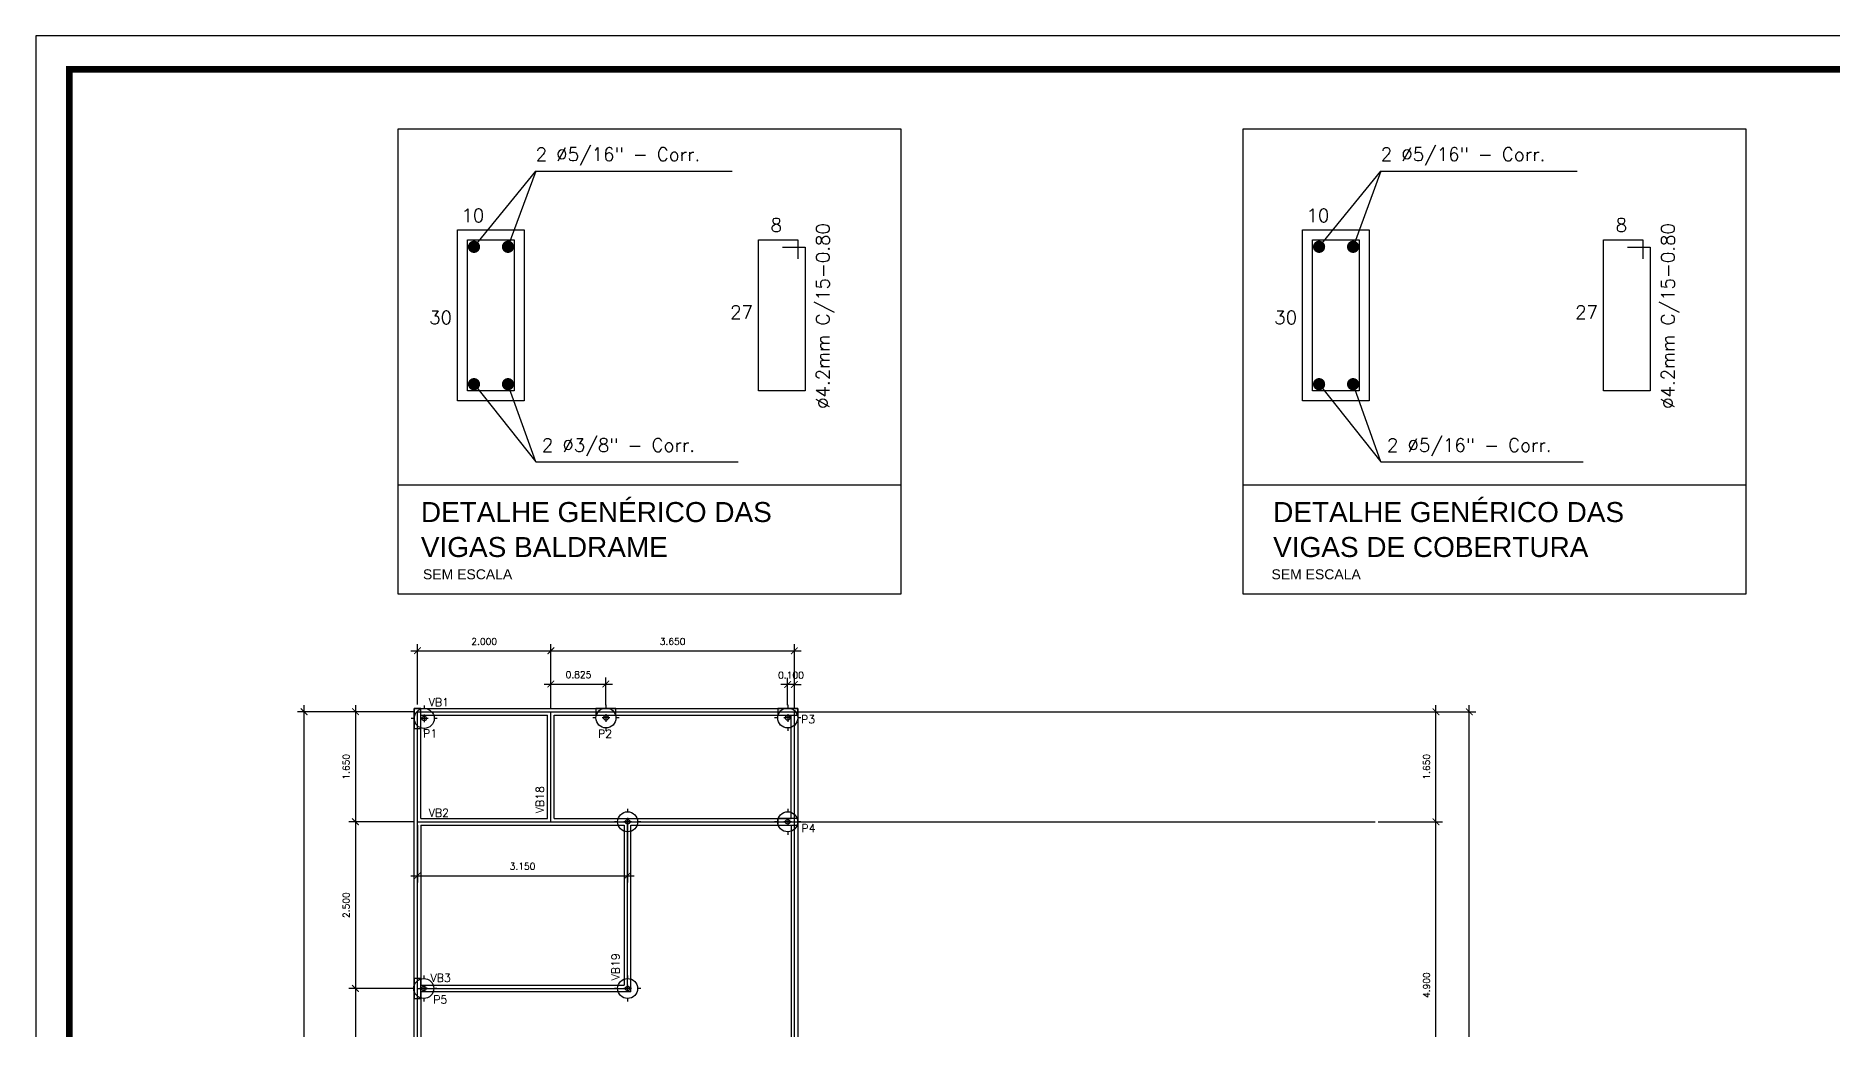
# Model space of a CAD drawing. Extents: x 33.7 to 93.2, y 43.7 to 85.8.
# Drawn here: x 34.95 to 61.89, y 70.86 to 85.75 of the extents above; entities that cross this region are included whole.
import ezdxf

# ---------------------------------------------------------------- set-up
doc = ezdxf.new("R2010")
doc.units = 0
doc.header["$MEASUREMENT"] = 0
doc.header["$PDMODE"] = 3
doc.layers.get('0').update_dxf_attribs({"linetype": 'CONTINUOUS'})
doc.layers.get('Defpoints').update_dxf_attribs({"linetype": 'CONTINUOUS'})
for name, color, linetype in [('COTAS', 1, 'CONTINUOUS'), ('ESTACA', 3, 'CONTINUOUS'), ('PILAR', 6, 'CONTINUOUS'), ('PROV', 9, 'CONTINUOUS'), ('TEXTO0', 7, 'CONTINUOUS'), ('TXT_0', 7, 'CONTINUOUS'), ('TXT_1', 44, 'CONTINUOUS'), ('VIGAS', 2, 'CONTINUOUS')]:
    doc.layers.add(name, color=color, linetype=linetype)
doc.styles.add('PADRAO_TXT', font='romans.shx')
doc.styles.add('PADRAO_TXT2', font='arial.ttf')
doc.styles.add('ROMANS', font='romans', dxfattribs={"height": 0.2})
doc.styles.add('TEXTO1', font='romant.shx')
doc.dimstyles.new('1-100', dxfattribs={"dimtxt": 0.1, "dimasz": 0.1, "dimexe": 0.1, "dimexo": 0.05, "dimgap": 0.09, "dimtad": 1, "dimdec": 3, "dimzin": 0, "dimdsep": 46, "dimtxsty": 'PADRAO_TXT', "dimblk1": 'ARCHTICK', "dimblk2": 'ARCHTICK', "dimsah": 1, "dimcen": 0.09, "dimdle": 0.1, "dimadec": 0, "dimazin": 0, "dimtfac": 1, "dimtdec": 4, "dimtix": 1, "dimtmove": 0, "dimatfit": 3, "dimldrblk": 'ARCHTICK', "dimfxl": 1, "dimtolj": 1, "dimtzin": 0, "dimarcsym": 0})

# ---------------------------------------------------------------- blocks, each defined once
blk = doc.blocks.new('_ArchTick')
at = {"color": 0, "const_width": 0.15}
blk.add_lwpolyline([(-0.5, -0.5), (0.5, 0.5)], dxfattribs=at)
blk = doc.blocks.new('*D14')
at = {"layer": 'COTAS', "color": 0, "lineweight": -2, "transparency": 16777216}
for p, q in [((56.446, 48.67), (56.446, 75.72)), ((54.996, 75.62), (56.546, 75.62)), ((54.996, 48.77), (56.546, 48.77))]:
    blk.add_line(p, q, dxfattribs=at)
at = {"layer": 'Defpoints', "color": 0, "transparency": 16777216}
for p in [(54.946, 75.62), (56.446, 75.62), (54.946, 48.77)]:
    blk.add_point(p, dxfattribs=at)
at = {"layer": 'COTAS', "color": 0, "lineweight": -2, "transparency": 16777216, "xscale": 0.1, "yscale": 0.1, "zscale": 0.1}
for p, rotation in [((56.446, 75.62), 90), ((56.446, 48.77), 270)]:
    blk.add_blockref('_ArchTick', p, dxfattribs=dict(at, rotation=rotation))
at = {"layer": 'COTAS', "color": 0, "transparency": 16777216, "insert": (56.306, 62.195), "char_height": 0.1, "attachment_point": 5, "rotation": 90, "style": 'PADRAO_TXT'}
blk.add_mtext('\\A1;26.850', dxfattribs=at)
blk = doc.blocks.new('*D18')
at = {"layer": 'COTAS', "color": 0, "lineweight": -2, "transparency": 16777216}
for p, q in [((55.946, 68.97), (55.946, 74.07)), ((55.082, 73.97), (56.046, 73.97)), ((55.075, 69.07), (56.046, 69.07))]:
    blk.add_line(p, q, dxfattribs=at)
at = {"layer": 'Defpoints', "color": 0, "transparency": 16777216}
for p in [(55.032, 73.97), (55.946, 73.97), (55.025, 69.07)]:
    blk.add_point(p, dxfattribs=at)
at = {"layer": 'COTAS', "color": 0, "lineweight": -2, "transparency": 16777216, "xscale": 0.1, "yscale": 0.1, "zscale": 0.1}
for p, rotation in [((55.946, 73.97), 90), ((55.946, 69.07), 270)]:
    blk.add_blockref('_ArchTick', p, dxfattribs=dict(at, rotation=rotation))
at = {"layer": 'COTAS', "color": 0, "transparency": 16777216, "insert": (55.806, 71.52), "char_height": 0.1, "attachment_point": 5, "rotation": 90, "style": 'PADRAO_TXT'}
blk.add_mtext('\\A1;4.900', dxfattribs=at)
blk = doc.blocks.new('*D19')
at = {"layer": 'COTAS', "color": 0, "lineweight": -2, "transparency": 16777216}
for p, q in [((55.946, 73.87), (55.946, 75.72)), ((55.082, 75.62), (56.046, 75.62))]:
    blk.add_line(p, q, dxfattribs=at)
at = {"layer": 'Defpoints', "color": 0, "transparency": 16777216}
for p in [(55.032, 75.62), (55.946, 75.62), (55.032, 73.97)]:
    blk.add_point(p, dxfattribs=at)
at = {"layer": 'COTAS', "color": 0, "lineweight": -2, "transparency": 16777216, "xscale": 0.1, "yscale": 0.1, "zscale": 0.1}
for p, rotation in [((55.946, 75.62), 90), ((55.946, 73.97), 270)]:
    blk.add_blockref('_ArchTick', p, dxfattribs=dict(at, rotation=rotation))
at = {"layer": 'COTAS', "color": 0, "transparency": 16777216, "insert": (55.806, 74.795), "char_height": 0.1, "attachment_point": 5, "rotation": 90, "style": 'PADRAO_TXT'}
blk.add_mtext('\\A1;1.650', dxfattribs=at)
blk = doc.blocks.new('*D20')
at = {"layer": 'COTAS', "color": 0, "lineweight": -2, "transparency": 16777216}
for p, q in [((40.575, 76.535), (42.775, 76.535)), ((40.675, 75.731), (40.675, 76.635)), ((42.675, 75.731), (42.675, 76.635))]:
    blk.add_line(p, q, dxfattribs=at)
at = {"layer": 'Defpoints', "color": 0, "transparency": 16777216}
for p in [(42.675, 76.535), (40.675, 75.681), (42.675, 75.681)]:
    blk.add_point(p, dxfattribs=at)
at = {"layer": 'COTAS', "color": 0, "lineweight": -2, "transparency": 16777216, "xscale": 0.1, "yscale": 0.1, "zscale": 0.1, "rotation": 180}
blk.add_blockref('_ArchTick', (40.675, 76.535), dxfattribs=at)
at = {"layer": 'COTAS', "color": 0, "lineweight": -2, "transparency": 16777216, "xscale": 0.1, "yscale": 0.1, "zscale": 0.1}
blk.add_blockref('_ArchTick', (42.675, 76.535), dxfattribs=at)
at = {"layer": 'COTAS', "color": 0, "transparency": 16777216, "insert": (41.675, 76.675), "char_height": 0.1, "attachment_point": 5, "style": 'PADRAO_TXT'}
blk.add_mtext('\\A1;2.000', dxfattribs=at)
blk = doc.blocks.new('*D21')
at = {"layer": 'COTAS', "color": 0, "lineweight": -2, "transparency": 16777216}
for p, q in [((42.575, 76.535), (46.425, 76.535)), ((46.325, 75.731), (46.325, 76.635))]:
    blk.add_line(p, q, dxfattribs=at)
at = {"layer": 'Defpoints', "color": 0, "transparency": 16777216}
for p in [(46.325, 76.535), (42.675, 75.681), (46.325, 75.681)]:
    blk.add_point(p, dxfattribs=at)
at = {"layer": 'COTAS', "color": 0, "lineweight": -2, "transparency": 16777216, "xscale": 0.1, "yscale": 0.1, "zscale": 0.1, "rotation": 180}
blk.add_blockref('_ArchTick', (42.675, 76.535), dxfattribs=at)
at = {"layer": 'COTAS', "color": 0, "lineweight": -2, "transparency": 16777216, "xscale": 0.1, "yscale": 0.1, "zscale": 0.1}
blk.add_blockref('_ArchTick', (46.325, 76.535), dxfattribs=at)
at = {"layer": 'COTAS', "color": 0, "transparency": 16777216, "insert": (44.5, 76.675), "char_height": 0.1, "attachment_point": 5, "style": 'PADRAO_TXT'}
blk.add_mtext('\\A1;3.650', dxfattribs=at)
blk = doc.blocks.new('*D22')
at = {"layer": 'COTAS', "color": 0, "lineweight": -2, "transparency": 16777216}
for p, q in [((42.575, 76.036), (43.6, 76.036)), ((42.675, 75.67), (42.675, 76.136)), ((43.5, 75.72), (43.5, 76.136))]:
    blk.add_line(p, q, dxfattribs=at)
at = {"layer": 'Defpoints', "color": 0, "transparency": 16777216}
for p in [(43.5, 76.036), (42.675, 75.62), (43.5, 75.67)]:
    blk.add_point(p, dxfattribs=at)
at = {"layer": 'COTAS', "color": 0, "lineweight": -2, "transparency": 16777216, "xscale": 0.1, "yscale": 0.1, "zscale": 0.1, "rotation": 180}
blk.add_blockref('_ArchTick', (42.675, 76.036), dxfattribs=at)
at = {"layer": 'COTAS', "color": 0, "lineweight": -2, "transparency": 16777216, "xscale": 0.1, "yscale": 0.1, "zscale": 0.1}
blk.add_blockref('_ArchTick', (43.5, 76.036), dxfattribs=at)
at = {"layer": 'COTAS', "color": 0, "transparency": 16777216, "insert": (43.088, 76.176), "char_height": 0.1, "attachment_point": 5, "style": 'PADRAO_TXT'}
blk.add_mtext('\\A1;0.825', dxfattribs=at)
blk = doc.blocks.new('*D23')
at = {"layer": 'COTAS', "color": 0, "lineweight": -2, "transparency": 16777216}
for p, q in [((46.225, 76.028), (46.125, 76.028)), ((46.225, 75.72), (46.225, 76.128)), ((46.325, 76.028), (46.225, 76.028)), ((46.325, 75.67), (46.325, 76.128)), ((46.325, 76.028), (46.425, 76.028))]:
    blk.add_line(p, q, dxfattribs=at)
at = {"layer": 'Defpoints', "color": 0, "transparency": 16777216}
for p in [(46.225, 76.028), (46.225, 75.67), (46.325, 75.62)]:
    blk.add_point(p, dxfattribs=at)
at = {"layer": 'COTAS', "color": 0, "lineweight": -2, "transparency": 16777216, "xscale": 0.1, "yscale": 0.1, "zscale": 0.1}
blk.add_blockref('_ArchTick', (46.225, 76.028), dxfattribs=at)
at = {"layer": 'COTAS', "color": 0, "lineweight": -2, "transparency": 16777216, "xscale": 0.1, "yscale": 0.1, "zscale": 0.1, "rotation": 180}
blk.add_blockref('_ArchTick', (46.325, 76.028), dxfattribs=at)
at = {"layer": 'COTAS', "color": 0, "transparency": 16777216, "insert": (46.275, 76.168), "char_height": 0.1, "attachment_point": 5, "style": 'PADRAO_TXT'}
blk.add_mtext('\\A1;0.100', dxfattribs=at)
blk = doc.blocks.new('*D24')
at = {"layer": 'COTAS', "color": 0, "lineweight": -2, "transparency": 16777216}
for p, q in [((40.675, 73.92), (40.675, 73.062)), ((43.825, 73.92), (43.825, 73.062)), ((40.575, 73.162), (43.925, 73.162))]:
    blk.add_line(p, q, dxfattribs=at)
at = {"layer": 'Defpoints', "color": 0, "transparency": 16777216}
for p in [(40.675, 73.97), (43.825, 73.97), (43.825, 73.162)]:
    blk.add_point(p, dxfattribs=at)
at = {"layer": 'COTAS', "color": 0, "lineweight": -2, "transparency": 16777216, "xscale": 0.1, "yscale": 0.1, "zscale": 0.1, "rotation": 180}
blk.add_blockref('_ArchTick', (40.675, 73.162), dxfattribs=at)
at = {"layer": 'COTAS', "color": 0, "lineweight": -2, "transparency": 16777216, "xscale": 0.1, "yscale": 0.1, "zscale": 0.1}
blk.add_blockref('_ArchTick', (43.825, 73.162), dxfattribs=at)
at = {"layer": 'COTAS', "color": 0, "transparency": 16777216, "insert": (42.25, 73.302), "char_height": 0.1, "attachment_point": 5, "style": 'PADRAO_TXT'}
blk.add_mtext('\\A1;3.150', dxfattribs=at)
blk = doc.blocks.new('*D25')
at = {"layer": 'COTAS', "color": 0, "lineweight": -2, "transparency": 16777216}
for p, q in [((39.744, 75.72), (39.744, 73.87)), ((40.625, 75.62), (39.644, 75.62)), ((40.625, 73.97), (39.644, 73.97))]:
    blk.add_line(p, q, dxfattribs=at)
at = {"layer": 'Defpoints', "color": 0, "transparency": 16777216}
for p in [(40.675, 75.62), (39.744, 73.97), (40.675, 73.97)]:
    blk.add_point(p, dxfattribs=at)
at = {"layer": 'COTAS', "color": 0, "lineweight": -2, "transparency": 16777216, "xscale": 0.1, "yscale": 0.1, "zscale": 0.1}
for p, rotation in [((39.744, 75.62), 90), ((39.744, 73.97), 270)]:
    blk.add_blockref('_ArchTick', p, dxfattribs=dict(at, rotation=rotation))
at = {"layer": 'COTAS', "color": 0, "transparency": 16777216, "insert": (39.604, 74.795), "char_height": 0.1, "attachment_point": 5, "rotation": 90, "style": 'PADRAO_TXT'}
blk.add_mtext('\\A1;1.650', dxfattribs=at)
blk = doc.blocks.new('*D26')
at = {"layer": 'COTAS', "color": 0, "lineweight": -2, "transparency": 16777216}
for p, q in [((39.744, 74.07), (39.744, 71.37)), ((40.625, 71.47), (39.644, 71.47))]:
    blk.add_line(p, q, dxfattribs=at)
at = {"layer": 'Defpoints', "color": 0, "transparency": 16777216}
for p in [(40.675, 73.97), (39.744, 71.47), (40.675, 71.47)]:
    blk.add_point(p, dxfattribs=at)
at = {"layer": 'COTAS', "color": 0, "lineweight": -2, "transparency": 16777216, "xscale": 0.1, "yscale": 0.1, "zscale": 0.1}
for p, rotation in [((39.744, 73.97), 90), ((39.744, 71.47), 270)]:
    blk.add_blockref('_ArchTick', p, dxfattribs=dict(at, rotation=rotation))
at = {"layer": 'COTAS', "color": 0, "transparency": 16777216, "insert": (39.604, 72.72), "char_height": 0.1, "attachment_point": 5, "rotation": 90, "style": 'PADRAO_TXT'}
blk.add_mtext('\\A1;2.500', dxfattribs=at)
blk = doc.blocks.new('*D27')
at = {"layer": 'COTAS', "color": 0, "lineweight": -2, "transparency": 16777216}
for p, q in [((39.744, 71.57), (39.744, 67.945)), ((40.575, 68.045), (39.644, 68.045))]:
    blk.add_line(p, q, dxfattribs=at)
at = {"layer": 'Defpoints', "color": 0, "transparency": 16777216}
for p in [(40.675, 71.47), (39.744, 68.045), (40.625, 68.045)]:
    blk.add_point(p, dxfattribs=at)
at = {"layer": 'COTAS', "color": 0, "lineweight": -2, "transparency": 16777216, "xscale": 0.1, "yscale": 0.1, "zscale": 0.1}
for p, rotation in [((39.744, 71.47), 90), ((39.744, 68.045), 270)]:
    blk.add_blockref('_ArchTick', p, dxfattribs=dict(at, rotation=rotation))
at = {"layer": 'COTAS', "color": 0, "transparency": 16777216, "insert": (39.604, 69.757), "char_height": 0.1, "attachment_point": 5, "rotation": 90, "style": 'PADRAO_TXT'}
blk.add_mtext('\\A1;3.425', dxfattribs=at)
blk = doc.blocks.new('*D76')
at = {"layer": 'COTAS', "color": 0, "lineweight": -2, "transparency": 16777216}
for p, q in [((38.974, 48.67), (38.974, 75.72)), ((39.848, 75.62), (38.874, 75.62)), ((39.848, 48.77), (38.874, 48.77))]:
    blk.add_line(p, q, dxfattribs=at)
at = {"layer": 'Defpoints', "color": 0, "transparency": 16777216}
for p in [(38.974, 75.62), (39.898, 75.62), (39.898, 48.77)]:
    blk.add_point(p, dxfattribs=at)
at = {"layer": 'COTAS', "color": 0, "lineweight": -2, "transparency": 16777216, "xscale": 0.1, "yscale": 0.1, "zscale": 0.1}
for p, rotation in [((38.974, 75.62), 90), ((38.974, 48.77), 270)]:
    blk.add_blockref('_ArchTick', p, dxfattribs=dict(at, rotation=rotation))
at = {"layer": 'COTAS', "color": 0, "transparency": 16777216, "insert": (38.834, 62.195), "char_height": 0.1, "attachment_point": 5, "rotation": 90, "style": 'PADRAO_TXT'}
blk.add_mtext('\\A1;26.850', dxfattribs=at)
blk = doc.blocks.new('ESTR-ESTACA')
for p, q in [((-0.15, 0), (-0.196, 0)), ((0.057, 0), (-0.057, 0)), ((0, 0.194), (0, 0.15)), ((0, 0.057), (0, -0.057)), ((0.196, 0), (0.15, 0)), ((0, -0.15), (0, -0.194))]:
    blk.add_line(p, q)
for radius in [0.15, 0.034]:
    blk.add_circle((0, 0), radius)

msp = doc.modelspace()

# ---------------------------------------------------------------- linework, layer by layer
for p, q in [((41.5215, 82.5922), (42.4473, 83.7264)), ((42.4473, 83.7264), (42.0311, 82.5922)), ((42.4473, 83.7264), (45.3919, 83.7264)), ((54.1938, 82.5922), (55.1196, 83.7264)), ((55.1196, 83.7264), (54.7035, 82.5922)), ((55.1196, 83.7264), (58.0642, 83.7264)), ((41.5215, 80.532), (42.4473, 79.3667)), ((42.4473, 79.3667), (42.0311, 80.532)), ((54.1938, 80.532), (55.1196, 79.3667)), ((55.1196, 79.3667), (54.7035, 80.532)), ((42.4473, 79.3667), (45.4813, 79.3667)), ((55.1196, 79.3667), (58.1536, 79.3667))]:
    msp.add_line(p, q)
for points in [[(34.9523, 43.7045), (93.1523, 43.7045), (93.1523, 85.7545), (34.9523, 85.7545)], [(41.2747, 80.284), (41.2747, 82.8463), (42.2747, 82.8463), (42.2747, 80.284)], [(53.947, 80.284), (53.947, 82.8463), (54.947, 82.8463), (54.947, 80.284)]]:
    msp.add_lwpolyline(points, close=True)
at = {"const_width": 0.1}
msp.add_lwpolyline([(35.4523, 44.2044), (92.6523, 44.2044), (92.6523, 85.2544), (35.4523, 85.2544)], close=True, dxfattribs=at)
at = {"layer": 'ESTACA'}
msp.add_circle((43.8253, 73.9699), 0.15, dxfattribs=at)
at = {"layer": 'PILAR'}
for p, q in [((46.3769, 82.6963), (46.3769, 82.4118)), ((59.0492, 82.6963), (59.0492, 82.4118))]:
    msp.add_line(p, q, dxfattribs=at)
for points in [[(41.4247, 80.434), (41.4247, 82.6963), (42.1247, 82.6963), (42.1247, 80.434)], [(54.097, 80.434), (54.097, 82.6963), (54.797, 82.6963), (54.797, 80.434)], [(40.7253, 75.6699), (40.6253, 75.6699), (40.6253, 75.3699), (40.7253, 75.3699)], [(43.6503, 75.5699), (43.6503, 75.6699), (43.3503, 75.6699), (43.3503, 75.5699)], [(46.3753, 75.5699), (46.3753, 75.6699), (46.0753, 75.6699), (46.0753, 75.5699)], [(46.3753, 73.9199), (46.3753, 74.0199), (46.0753, 74.0199), (46.0753, 73.9199)], [(40.6253, 71.3199), (40.7253, 71.3199), (40.7253, 71.6199), (40.6253, 71.6199)]]:
    msp.add_lwpolyline(points, close=True, dxfattribs=at)
for points in [[(45.787, 80.434), (45.787, 82.6963), (46.3769, 82.6963)], [(58.4594, 80.434), (58.4594, 82.6963), (59.0492, 82.6963)], [(46.487, 82.5862), (46.487, 80.434), (45.787, 80.434)], [(46.1477, 82.5862), (46.487, 82.5862)], [(59.1594, 82.5862), (59.1594, 80.434), (58.4594, 80.434)], [(58.82, 82.5862), (59.1594, 82.5862)]]:
    msp.add_lwpolyline(points, dxfattribs=at)
at = {"layer": 'PILAR', "const_width": 0.0915}
for points in [[(41.4757, 82.5922, 1), (41.5672, 82.5922, 1)], [(41.9854, 82.5922, 1), (42.0769, 82.5922, 1)], [(54.148, 82.5922, 1), (54.2395, 82.5922, 1)], [(54.6577, 82.5922, 1), (54.7492, 82.5922, 1)], [(41.4757, 80.532, 1), (41.5672, 80.532, 1)], [(41.9854, 80.532, 1), (42.0769, 80.532, 1)], [(54.148, 80.532, 1), (54.2395, 80.532, 1)], [(54.6577, 80.532, 1), (54.7492, 80.532, 1)]]:
    msp.add_lwpolyline(points, format="xyb", close=True, dxfattribs=at)
at = {"layer": 'PROV'}
for p, q in [((40.6753, 64.6199), (40.6753, 75.6199)), ((40.6753, 75.6199), (55.0324, 75.6199)), ((42.6753, 73.9699), (42.6753, 75.6199)), ((46.3253, 64.6199), (46.3253, 75.6199)), ((40.6753, 73.9699), (55.0324, 73.9699)), ((43.8253, 71.4699), (43.8253, 73.9699)), ((40.6753, 71.4699), (43.8253, 71.4699))]:
    msp.add_line(p, q, dxfattribs=at)
at = {"layer": 'TXT_0'}
for p, q in [((40.3797, 79.0215), (47.9263, 79.0215)), ((53.052, 79.0215), (60.5986, 79.0215))]:
    msp.add_line(p, q, dxfattribs=at)
for points in [[(40.3797, 77.3863), (47.9263, 77.3863), (47.9263, 84.3565), (40.3797, 84.3565)], [(53.052, 77.3863), (60.5986, 77.3863), (60.5986, 84.3565), (53.052, 84.3565)]]:
    msp.add_lwpolyline(points, close=True, dxfattribs=at)
at = {"layer": 'VIGAS'}
for p, q in [((40.6253, 75.6699), (46.3753, 75.6699)), ((40.6253, 64.5699), (40.6253, 75.6699)), ((40.7253, 74.0199), (40.7253, 75.5699)), ((40.7253, 75.5699), (42.6253, 75.5699)), ((42.6253, 74.0199), (42.6253, 75.5699)), ((42.7253, 74.0199), (42.7253, 75.5699)), ((42.7253, 75.5699), (46.2753, 75.5699)), ((46.2753, 74.0199), (46.2753, 75.5699)), ((46.3753, 75.6699), (46.3753, 69.1199)), ((40.7253, 74.0199), (42.6253, 74.0199)), ((40.7253, 73.9199), (40.7253, 71.5199)), ((40.7253, 73.9199), (43.7753, 73.9199)), ((42.7253, 74.0199), (46.2753, 74.0199)), ((43.7753, 73.9199), (43.7753, 71.5199)), ((43.8753, 71.4199), (43.8753, 73.9199)), ((43.8753, 73.9199), (46.2753, 73.9199)), ((46.2753, 73.9199), (46.2753, 64.6699)), ((40.7253, 71.5199), (43.7753, 71.5199)), ((40.7253, 71.4199), (40.7253, 64.6699)), ((43.8753, 71.4199), (40.7253, 71.4199))]:
    msp.add_line(p, q, dxfattribs=at)

# ---------------------------------------------------------------- block references
at = {"layer": 'ESTACA'}
for p in [(40.7753, 75.5199), (43.5003, 75.5273), (46.2253, 75.5273), (43.8253, 73.9699), (46.2253, 73.9699), (40.7679, 71.4699), (43.8253, 71.4699)]:
    msp.add_blockref('ESTR-ESTACA', p, dxfattribs=at)

# ---------------------------------------------------------------- texts
at = {"style": 'ROMANS'}
for s, p in [('2 %%C5/16" - Corr.', (42.446, 83.879)), ('2 %%C5/16" - Corr.', (55.1183, 83.879)), ('10', (41.3331, 82.9632)), ('8', (45.969, 82.8191)), ('10', (54.0054, 82.9632)), ('8', (58.6413, 82.8191)), ('30', (40.8493, 81.4326)), ('27', (45.3617, 81.5096)), ('30', (53.5216, 81.4326)), ('27', (58.034, 81.5096)), ('2 %%C3/8" - Corr.', (42.5388, 79.5193)), ('2 %%C5/16" - Corr.', (55.2111, 79.5193))]:
    msp.add_text(s, height=0.2, dxfattribs=at).set_placement(p)
for p in [(46.8534, 80.1617), (59.5257, 80.1617)]:
    msp.add_text('%%C4.2mm C/15-0.80', height=0.2, rotation=90, dxfattribs=at).set_placement(p)
at = {"layer": 'TEXTO0', "style": 'TEXTO1'}
for s, p in [('VB1', (40.8424, 75.7015)), ('P3', (46.4252, 75.4465)), ('P1', (40.7581, 75.2345)), ('P2', (43.382, 75.2309)), ('VB2', (40.8424, 74.0433)), ('P4', (46.4316, 73.813)), ('VB3', (40.8696, 71.5695)), ('P5', (40.9105, 71.2438))]:
    msp.add_text(s, height=0.12, dxfattribs=at).set_placement(p)
for s, p in [('VB18', (42.5711, 74.0978)), ('VB19', (43.7045, 71.5919))]:
    msp.add_text(s, height=0.12, rotation=90, dxfattribs=at).set_placement(p)
at = {"layer": 'TXT_0', "style": 'PADRAO_TXT2'}
for p in [(40.7562, 77.6064), (53.48, 77.6064)]:
    msp.add_text('SEM ESCALA', height=0.15, dxfattribs=at).set_placement(p)
at = {"layer": 'TXT_1', "style": 'PADRAO_TXT2'}
for s, p in [('DETALHE GENÉRICO DAS', (40.725, 78.4648)), ('DETALHE GENÉRICO DAS', (53.5054, 78.4648)), ('VIGAS BALDRAME', (40.725, 77.9403)), ('VIGAS DE COBERTURA', (53.5054, 77.9403))]:
    msp.add_text(s, height=0.3, dxfattribs=at).set_placement(p)

# ---------------------------------------------------------------- dimensions: what is measured, and where the dimension line sits
at = {"layer": 'COTAS'}
for base, p1, p2, picture, middle in [((42.6753, 76.5353), (40.6753, 75.6812), (42.6753, 75.6812), '*D20', (41.6753, 76.6753)), ((43.5003, 76.0364), (42.6753, 75.6199), (43.5003, 75.6699), '*D22', (43.0878, 76.1764)), ((46.2253, 76.0277), (46.3253, 75.6199), (46.2253, 75.6699), '*D23', (46.2753, 76.1677)), ((43.8253, 73.1624), (40.6753, 73.9699), (43.8253, 73.9699), '*D24', (42.2503, 73.3024))]:
    dim = msp.add_linear_dim(base=base, p1=p1, p2=p2, dimstyle='1-100', dxfattribs=at)
    dim.commit()
    dim.dimension.update_dxf_attribs({"geometry": picture, "text_midpoint": middle})
dim = msp.add_linear_dim(base=(46.3253, 76.5353), p1=(42.6753, 75.6812), p2=(46.3253, 75.6812), dimstyle='1-100', override={"dimse1": 1, "dimtmove": 1}, dxfattribs=at)
dim.commit()
dim.dimension.update_dxf_attribs({"geometry": '*D21', "text_midpoint": (44.5003, 76.6753)})
for base, p1, p2, picture, middle in [((38.9739, 75.6199), (39.8983, 48.7699), (39.8983, 75.6199), '*D76', (38.8339, 62.1949)), ((39.7442, 73.9699), (40.6753, 75.6199), (40.6753, 73.9699), '*D25', (39.6042, 74.7949)), ((56.4457, 75.6199), (54.9457, 48.7699), (54.9457, 75.6199), '*D14', (56.3057, 62.1949)), ((55.9457, 73.9699), (55.0253, 69.0699), (55.0324, 73.9699), '*D18', (55.8057, 71.5199))]:
    dim = msp.add_linear_dim(base=base, p1=p1, p2=p2, angle=90, dimstyle='1-100', dxfattribs=at)
    dim.commit()
    dim.dimension.update_dxf_attribs({"geometry": picture, "text_midpoint": middle})
for base, p1, p2, picture, middle in [((55.9457, 75.6199), (55.0324, 73.9699), (55.0324, 75.6199), '*D19', (55.8057, 74.7949)), ((39.7442, 71.4699), (40.6753, 73.9699), (40.6753, 71.4699), '*D26', (39.6042, 72.7199)), ((39.7442, 68.0449), (40.6753, 71.4699), (40.6253, 68.0449), '*D27', (39.6042, 69.7574))]:
    dim = msp.add_linear_dim(base=base, p1=p1, p2=p2, angle=90, dimstyle='1-100', override={"dimse1": 1, "dimtmove": 1}, dxfattribs=at)
    dim.commit()
    dim.dimension.update_dxf_attribs({"geometry": picture, "text_midpoint": middle})

doc.saveas('drawing.dxf')
